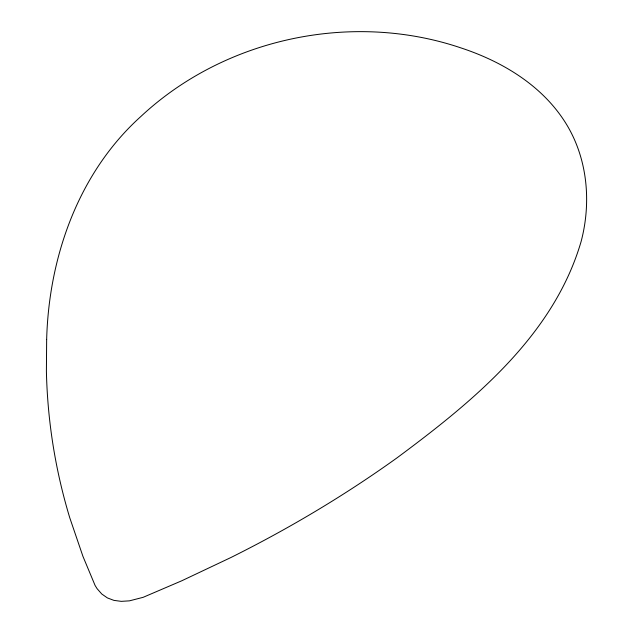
<?xml version="1.0" encoding="UTF-8"?>
<svg xmlns="http://www.w3.org/2000/svg" width="633" height="633" viewBox="0 0 633 633"><rect width="100%" height="100%" fill="white"/><g stroke="black" fill="none" stroke-linecap="round" stroke-linejoin="round"><path stroke-width="0.95" d="M46.66 339.446L46.399 371.112A1067.293 762.551 -7.7 0 0 69.749 517.739L82.947 556.375L95.077 585.422L97.071 588.65L101.778 594.007L107.396 597.916L113.893 600.369L121.251 601.35L129.425 600.852L143.145 597.323L181.687 580.817L230.744 557.602A1067.293 762.551 -7.7 0 0 396.938 457.912C472.898 401.544 553.503 335.965 581.11 241.537C591.538 202.085 587.59 158.195 565.775 123.182C542.323 85.534 502.428 61.599 461.117 47.966C352.17 11.062 224.921 37.917 140.811 116.535C78.46 172.706 48.844 256.998 46.66 339.446"/></g></svg>
